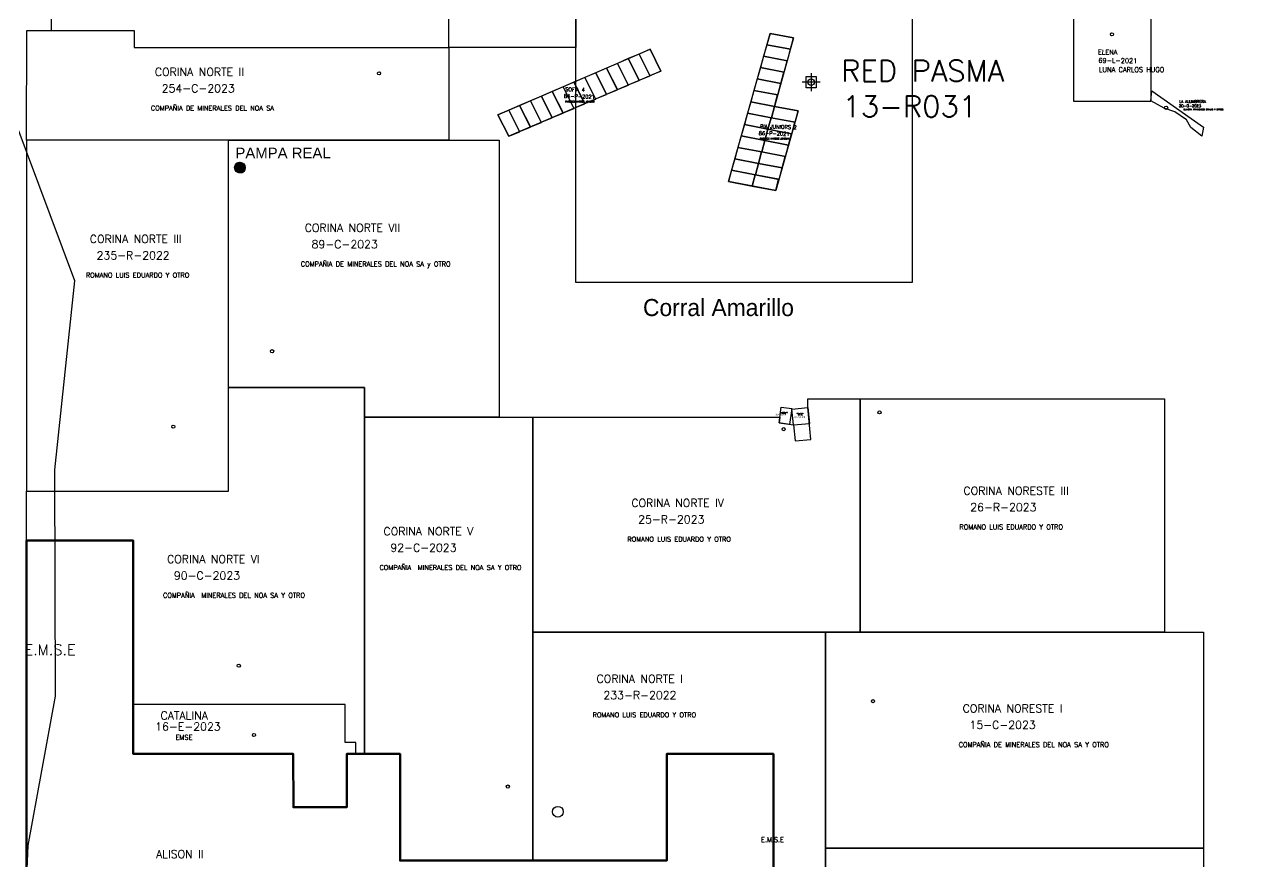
# Model space of a CAD drawing. Header units: metres. Extents: x -4406421 to 6012633, y 6449185 to 13337258.
# Drawn here: x 2613696 to 2636551, y 6794448 to 6810148 of the extents above; entities that cross this region are included whole.
import ezdxf

# ---------------------------------------------------------------- set-up
doc = ezdxf.new("R2010")
doc.units = ezdxf.units.M
doc.header["$LTSCALE"] = 20
doc.header["$MEASUREMENT"] = 0
for name, color, linetype in [('ALUVIONES', 191, 'CONTINUOUS'), ('BLOQUE-PASMA', 40, 'CONTINUOUS'), ('CANTERAS', 6, 'CONTINUOUS'), ('CATEOS', 7, 'CONTINUOUS'), ('LIMDEP', 9, 'CONTINUOUS'), ('MANIFEST', 1, 'CONTINUOUS'), ('MANIFEST-TEMP', 3, 'CONTINUOUS'), ('MINAPASMA', 40, 'CONTINUOUS'), ('P.A.S.M.A puntos', 241, 'CONTINUOUS'), ('PASMA NOMBRE', 40, 'CONTINUOUS'), ('ZONAS', 5, 'CONTINUOUS')]:
    doc.layers.add(name, color=color, linetype=linetype)
doc.layers.add('TITULARES', color=7, linetype='CONTINUOUS', true_color=0x04fbc6)
doc.styles.add('ROMANS', font='romans.shx', dxfattribs={"oblique": 1.17516e-08, "height": 3})

msp = doc.modelspace()

# ---------------------------------------------------------------- hatches: boundary and pattern name
at = {"layer": 'ZONAS', "ltscale": 100}
h = msp.add_hatch(dxfattribs=at)
h.set_pattern_fill('ANSI31', color=256, style=0)
h.set_pattern_definition([(45, (0, 0), (-0.0883883476483, 0.0883883476483), [])])
h.paths.add_polyline_path([(2617837, 6807461, 1), (2617637, 6807461, 1)])

# ---------------------------------------------------------------- linework, layer by layer
at = {"layer": 'ALUVIONES', "color": 5, "ltscale": 100}
for points in [[(2627673, 6809979), (2628115, 6809894), (2627759, 6808611), (2628201, 6808526), (2627780, 6807030), (2626892, 6807200)], [(2622573, 6808454), (2625424, 6809680), (2625629, 6809273), (2622775, 6808052)]]:
    msp.add_lwpolyline(points, close=True, dxfattribs=at)
at = {"layer": 'ALUVIONES', "ltscale": 100}
for points in [[(2628060, 6809680), (2628115, 6809894), (2627673, 6809979), (2627613, 6809766)], [(2628000, 6809466), (2628055, 6809681), (2627613, 6809766), (2627553, 6809552)], [(2625220, 6809592), (2625017, 6809505), (2625219, 6809103), (2625425, 6809186)], [(2625424, 6809680), (2625220, 6809592), (2625423, 6809190), (2625629, 6809273)], [(2627940, 6809252), (2627995, 6809467), (2627553, 6809552), (2627493, 6809338)], [(2624609, 6809329), (2624406, 6809242), (2624608, 6808840), (2624814, 6808923)], [(2624813, 6809417), (2624609, 6809329), (2624812, 6808928), (2625018, 6809011)], [(2625017, 6809505), (2624813, 6809417), (2625015, 6809015), (2625221, 6809098)], [(2627879, 6809038), (2627934, 6809253), (2627493, 6809338), (2627433, 6809124)], [(2623998, 6809067), (2623795, 6808979), (2623997, 6808577), (2624203, 6808660)], [(2624202, 6809154), (2623998, 6809067), (2624201, 6808665), (2624407, 6808748)], [(2624406, 6809242), (2624202, 6809154), (2624404, 6808753), (2624610, 6808836)], [(2627819, 6808825), (2627874, 6809039), (2627433, 6809124), (2627373, 6808911)], [(2623591, 6808892), (2623387, 6808804), (2623590, 6808402), (2623796, 6808485)], [(2623795, 6808979), (2623591, 6808892), (2623793, 6808490), (2623999, 6808573)], [(2627759, 6808611), (2627814, 6808826), (2627373, 6808911), (2627312, 6808697)], [(2622980, 6808629), (2622776, 6808541), (2622979, 6808140), (2623185, 6808223)], [(2623184, 6808716), (2622980, 6808629), (2623183, 6808227), (2623389, 6808310)], [(2623387, 6808804), (2623184, 6808716), (2623386, 6808315), (2623592, 6808398)], [(2627699, 6808397), (2627759, 6808611), (2627312, 6808697), (2627252, 6808483)], [(2628146, 6808311), (2628201, 6808526), (2627759, 6808611), (2627699, 6808397)], [(2622776, 6808541), (2622573, 6808454), (2622775, 6808052), (2622981, 6808135)], [(2627634, 6808184), (2627694, 6808398), (2627252, 6808483), (2627192, 6808269)], [(2628081, 6808098), (2628136, 6808313), (2627694, 6808398), (2627634, 6808184)], [(2627579, 6807970), (2627634, 6808184), (2627192, 6808269), (2627132, 6808055)], [(2628021, 6807885), (2628075, 6808098), (2627634, 6808184), (2627579, 6807970)], [(2627519, 6807756), (2627579, 6807970), (2627132, 6808055), (2627072, 6807842)], [(2627966, 6807670), (2628021, 6807885), (2627579, 6807970), (2627519, 6807756)], [(2627459, 6807542), (2627514, 6807757), (2627072, 6807842), (2627012, 6807628)], [(2627900, 6807457), (2627955, 6807672), (2627514, 6807757), (2627459, 6807542)], [(2627398, 6807328), (2627459, 6807542), (2627012, 6807628), (2626952, 6807414)], [(2627845, 6807242), (2627900, 6807457), (2627459, 6807542), (2627398, 6807328)], [(2627338, 6807114), (2627393, 6807329), (2626952, 6807414), (2626892, 6807200)], [(2627780, 6807030), (2627835, 6807244), (2627393, 6807329), (2627338, 6807114)]]:
    msp.add_lwpolyline(points, close=True, dxfattribs=at)
at = {"layer": 'CANTERAS', "ltscale": 100}
msp.add_lwpolyline([(2635771, 6808054), (2635563, 6808212), (2635479, 6808355), (2635262, 6808505), (2635059, 6808576), (2634813, 6808714), (2634832, 6808904), (2635798, 6808222)], close=True, dxfattribs=at)
msp.add_circle((2635098, 6808584), 30, dxfattribs=at)
at = {"layer": 'CATEOS', "ltscale": 100}
for points in [[(2621651, 6809713), (2621651, 6832023), (2621043, 6832023), (2621043, 6832952), (2624617, 6832951), (2624617, 6832279), (2625177, 6832279), (2625176, 6830231), (2625176, 6830170), (2624032, 6830170), (2624032, 6821170), (2624032, 6809713)], [(2630335, 6821170), (2630335, 6805305), (2624032, 6805305), (2624032, 6821170)]]:
    msp.add_lwpolyline(points, close=True, dxfattribs=at)
at = {"layer": 'CATEOS', "color": 0, "ltscale": 100}
msp.add_lwpolyline([(2621651, 6818645), (2614198, 6818645), (2614198, 6810034), (2615755, 6810034), (2615755, 6809713), (2621651, 6809713)], close=True, dxfattribs=at)
at = {"layer": 'LIMDEP', "linetype": 'Continuous'}
for points in [[(2552669, 6821184), (2576205, 6806999), (2596281, 6803136), (2613448, 6791296), (2613664, 6792391), (2613765, 6794751), (2614280, 6797551), (2614264, 6801797), (2614640, 6805340), (2609645, 6818712), (2614520, 6843672)], [(2673791, 6789822), (2613470, 6790564), (2613584, 6791206), (2613448, 6791296), (2613664, 6792391), (2613765, 6794751), (2614280, 6797551), (2614264, 6801797), (2614640, 6805340), (2609645, 6818712), (2614520, 6843672)]]:
    msp.add_lwpolyline(points, dxfattribs=at)
at = {"layer": 'MANIFEST', "color": 1, "ltscale": 100}
for points in [[(2633369, 6808699), (2633369, 6810295), (2634813, 6810295), (2634813, 6808699)], [(2613737, 6807979), (2613739, 6810034), (2615755, 6810034), (2615755, 6809713), (2621651, 6809713), (2621651, 6807979)], [(2617523, 6807979), (2622593, 6807979), (2622593, 6802780), (2620072, 6802780), (2620072, 6803340), (2617523, 6803340)], [(2617523, 6803340), (2620072, 6803340), (2620072, 6796467), (2619910, 6796467), (2619910, 6796682), (2619710, 6796682), (2619710, 6797392), (2615737, 6797392), (2615737, 6800467), (2613737, 6800467), (2613737, 6801396), (2617523, 6801396)], [(2620072, 6796467), (2620072, 6802780), (2623225, 6802780), (2623225, 6794467), (2620738, 6794467), (2620738, 6796467)]]:
    msp.add_lwpolyline(points, close=True, dxfattribs=at)
at = {"layer": 'MANIFEST', "ltscale": 100}
for points in [[(2613737, 6807979), (2613737, 6801396), (2617523, 6801396), (2617523, 6807979)], [(2623225, 6798749), (2623225, 6802780), (2627857, 6802780), (2627843, 6802673), (2628113, 6802636), (2628142, 6802337), (2628441, 6802366), (2628382, 6802964), (2628382, 6803124), (2629366, 6803124), (2629366, 6798749)], [(2629366, 6803124), (2635068, 6803124), (2635068, 6798749), (2629366, 6798749)], [(2628714, 6790492), (2627423, 6790492), (2627423, 6793467), (2627737, 6793467), (2627737, 6796467), (2625737, 6796467), (2625738, 6794467), (2623225, 6794467), (2623225, 6798749), (2628714, 6798749)], [(2628714, 6798749), (2635800, 6798749), (2635800, 6794703), (2628714, 6794703)], [(2619710, 6797392), (2615737, 6797392), (2615737, 6796467), (2618737, 6796467), (2618738, 6795467), (2619738, 6795467), (2619738, 6796467), (2619910, 6796467), (2619910, 6796682), (2619710, 6796682)], [(2628714, 6794703), (2635800, 6794703), (2635800, 6790490), (2632909, 6790490), (2632909, 6790492), (2628714, 6790492)]]:
    msp.add_lwpolyline(points, close=True, dxfattribs=at)
msp.add_lwpolyline([(2617970, 6796822, -1), (2618030, 6796822, -1)], format="xyb", close=True, dxfattribs=at)
at = {"layer": 'MANIFEST', "color": 1, "ltscale": 100}
for centre in [(2634083, 6809962), (2620344, 6809231), (2618340, 6804018), (2617715, 6798121), (2622759, 6795855)]:
    msp.add_circle(centre, 30, dxfattribs=at)
at = {"layer": 'MANIFEST', "ltscale": 100}
for centre, radius in [((2629726, 6802872), 30), ((2616487, 6802603), 30), ((2627930, 6802557), 30), ((2629604, 6797456), 30), ((2618000, 6796822), 30), ((2623697, 6795383), 101)]:
    msp.add_circle(centre, radius, dxfattribs=at)
at = {"layer": 'MANIFEST-TEMP', "color": 3, "lineweight": 53, "ltscale": 100}
msp.add_lwpolyline([(2613737, 6790467), (2613737, 6800467), (2615737, 6800467), (2615737, 6796467), (2618737, 6796467), (2618738, 6795467), (2619738, 6795467), (2619738, 6796467), (2620738, 6796467), (2620738, 6794467), (2625737, 6794467), (2625737, 6796467), (2627737, 6796467), (2627737, 6793467)], dxfattribs=at)
at = {"layer": 'MINAPASMA'}
for p, q in [((2627843, 6802673), (2627883, 6802971)), ((2627883, 6802971), (2628081, 6802944)), ((2628081, 6802944), (2628041, 6802647)), ((2628083, 6802935), (2628382, 6802964)), ((2628113, 6802636), (2628083, 6802935)), ((2628382, 6802964), (2628411, 6802665)), ((2628041, 6802647), (2627843, 6802673)), ((2628113, 6802636), (2628411, 6802665))]:
    msp.add_line(p, q, dxfattribs=at)
at = {"layer": 'P.A.S.M.A puntos', "ltscale": 100}
for p, q in [((2628615, 6809064), (2628277, 6809064)), ((2628615, 6809064), (2628277, 6809064)), ((2628446, 6809233), (2628446, 6808895)), ((2628446, 6809233), (2628446, 6808895))]:
    msp.add_line(p, q, dxfattribs=at)
msp.add_lwpolyline([(2628353, 6809170), (2628539, 6809170), (2628539, 6808958), (2628353, 6808958)], close=True, dxfattribs=at)
msp.add_lwpolyline([(2628353, 6809170), (2628539, 6809170), (2628539, 6808958), (2628353, 6808958)], close=True, dxfattribs=at)
msp.add_circle((2628446, 6809064), 60, dxfattribs=at)
msp.add_circle((2628446, 6809064), 60, dxfattribs=at)
at = {"layer": 'ZONAS', "ltscale": 100}
msp.add_circle((2617737, 6807461), 100, dxfattribs=at)

# ---------------------------------------------------------------- texts
at = {"layer": 'ALUVIONES', "color": 5, "style": 'ROMANS', "oblique": 0}
for s, p in [('84-P-2021', (2623810, 6808769)), ('SOFIA 4', (2623834, 6808896)), ('86-P-2021', (2627460, 6808074)), ('PIA JUNIORS 2', (2627484, 6808201))]:
    msp.add_text(s, height=70, rotation=358.3527, dxfattribs=at).set_placement(p)
at = {"layer": 'BLOQUE-PASMA', "ltscale": 100}
for tag, p in [('10-O-1936', (2627776, 6802819)), ('52-O-1935', (2628134, 6802765))]:
    msp.add_attdef(tag, p, 'OLIVERA FRANCISCO ERALIO', height=30, dxfattribs=at)
at = {"layer": 'CANTERAS', "linetype": 'Continuous', "style": 'ROMANS', "oblique": 0}
for s, height, p in [('20-O-2023', 50, (2635338, 6808595)), ('LA ALUMBRERA', 50, (2635346, 6808675)), ('OLIVERA FRANCISCO ERALIO Y OTROS', 30, (2635425, 6808537))]:
    msp.add_text(s, height=height, dxfattribs=at).set_placement(p)
at = {"layer": 'MANIFEST', "linetype": 'Continuous', "style": 'ROMANS'}
for s, p in [('ELENA', (2633820, 6809584)), ('69-L-2021', (2633828, 6809426))]:
    msp.add_text(s, height=90, rotation=359.5939, dxfattribs=at).set_placement(p)
at = {"layer": 'MANIFEST', "linetype": 'Continuous', "style": 'ROMANS', "oblique": 0}
for s, p in [('CORINA NORTE II', (2616142, 6809181)), ('254-C-2023', (2616270, 6808873)), ('CORINA NORTE VII', (2618951, 6806258)), ('CORINA NORTE III', (2614922, 6806049)), ('89-C-2023', (2619080, 6805950)), ('235-R-2022', (2615050, 6805741)), ('CORINA NORESTE III', (2631299, 6801327)), ('CORINA NORTE IV', (2625074, 6801098)), ('26-R-2023', (2631427, 6801019)), ('25-R-2023', (2625202, 6800790)), ('CORINA NORTE V', (2620428, 6800567)), ('92-C-2023', (2620556, 6800259)), ('CORINA NORTE VI', (2616370, 6800045)), ('90-C-2023', (2616498, 6799737)), ('CORINA NORTE I', (2624422, 6797802)), ('233-R-2022', (2624550, 6797494)), ('CATALINA', (2616249, 6797112)), ('CORINA NORESTE I', (2631284, 6797245)), ('16-E-2023', (2616148, 6796905)), ('15-C-2023', (2631413, 6796937)), ('ALISON II', (2616163, 6794513))]:
    msp.add_text(s, height=150, dxfattribs=at).set_placement(p)
at = {"layer": 'MINAPASMA', "color": 2}
msp.add_text('Corral Amarillo', height=320, dxfattribs=at).set_placement((2625292, 6804678))
at = {"layer": 'P.A.S.M.A puntos', "linetype": 'Continuous', "style": 'ROMANS', "oblique": 0}
for s, p in [('RED PASMA', (2629007, 6809078)), ('RED PASMA', (2629007, 6809078)), ('13-R031', (2629034, 6808411)), ('13-R031', (2629034, 6808411))]:
    msp.add_text(s, height=400, dxfattribs=at).set_placement(p)
at = {"layer": 'PASMA NOMBRE', "color": 160, "linetype": 'Continuous', "style": 'ROMANS'}
for s, p in [('LAS TRES MARIAS', (2627887, 6802865)), ('10-O-1936', (2627890, 6802844)), ('CORRAL AMARILLO I', (2628172, 6802850)), ('52-O-1935', (2628198, 6802821))]:
    msp.add_text(s, height=10, dxfattribs=at).set_placement(p)
at = {"layer": 'TITULARES', "color": 160, "linetype": 'Continuous', "style": 'ROMANS'}
for s, height, p in [('LUNA CARLOS HUGO', 90, (2633840, 6809254)), ('E.M.S.E', 200, (2613699, 6798321)), ('E.M.S.E', 90, (2627503, 6794815))]:
    msp.add_text(s, height=height, dxfattribs=at).set_placement(p)
at = {"layer": 'TITULARES', "color": 5, "linetype": 'Continuous', "style": 'ROMANS', "oblique": 0}
for s, p in [('COMPAÑIA DE MINERALES DEL NOA SA', (2616067, 6808532)), ('COMPAÑIA DE MINERALES DEL NOA SA y OTRO', (2618877, 6805609)), ('ROMANO LUIS EDUARDO Y OTRO', (2614848, 6805400)), ('ROMANO LUIS EDUARDO Y OTRO', (2631225, 6800678)), ('ROMANO LUIS EDUARDO Y OTRO', (2624999, 6800449)), ('COMPAÑIA  MINERALES DEL NOA SA Y OTRO', (2620353, 6799918)), ('COMPAÑIA  MINERALES DEL NOA SA Y OTRO', (2616295, 6799396)), ('ROMANO LUIS EDUARDO Y OTRO', (2624348, 6797154)), ('EMSE', (2616530, 6796733)), ('COMPAÑIA DE MINERALES DEL NOA SA Y OTRO', (2631210, 6796596))]:
    msp.add_text(s, height=90, dxfattribs=at).set_placement(p)
at = {"layer": 'TITULARES', "color": 160, "style": 'ROMANS', "oblique": 0}
for p in [(2623835, 6808685), (2627485, 6807989)]:
    msp.add_text('PAREDES MARCOS JOAQUIN', height=30, dxfattribs=at).set_placement(p)
at = {"layer": 'ZONAS', "ltscale": 100, "insert": (2617652, 6807836), "char_height": 200, "width": 2174.18, "attachment_point": 1, "style": 'ROMANS'}
msp.add_mtext('{\\fArial|b0|i0|c0|p34;PAMPA REAL}', dxfattribs=at)

doc.saveas('drawing.dxf')
